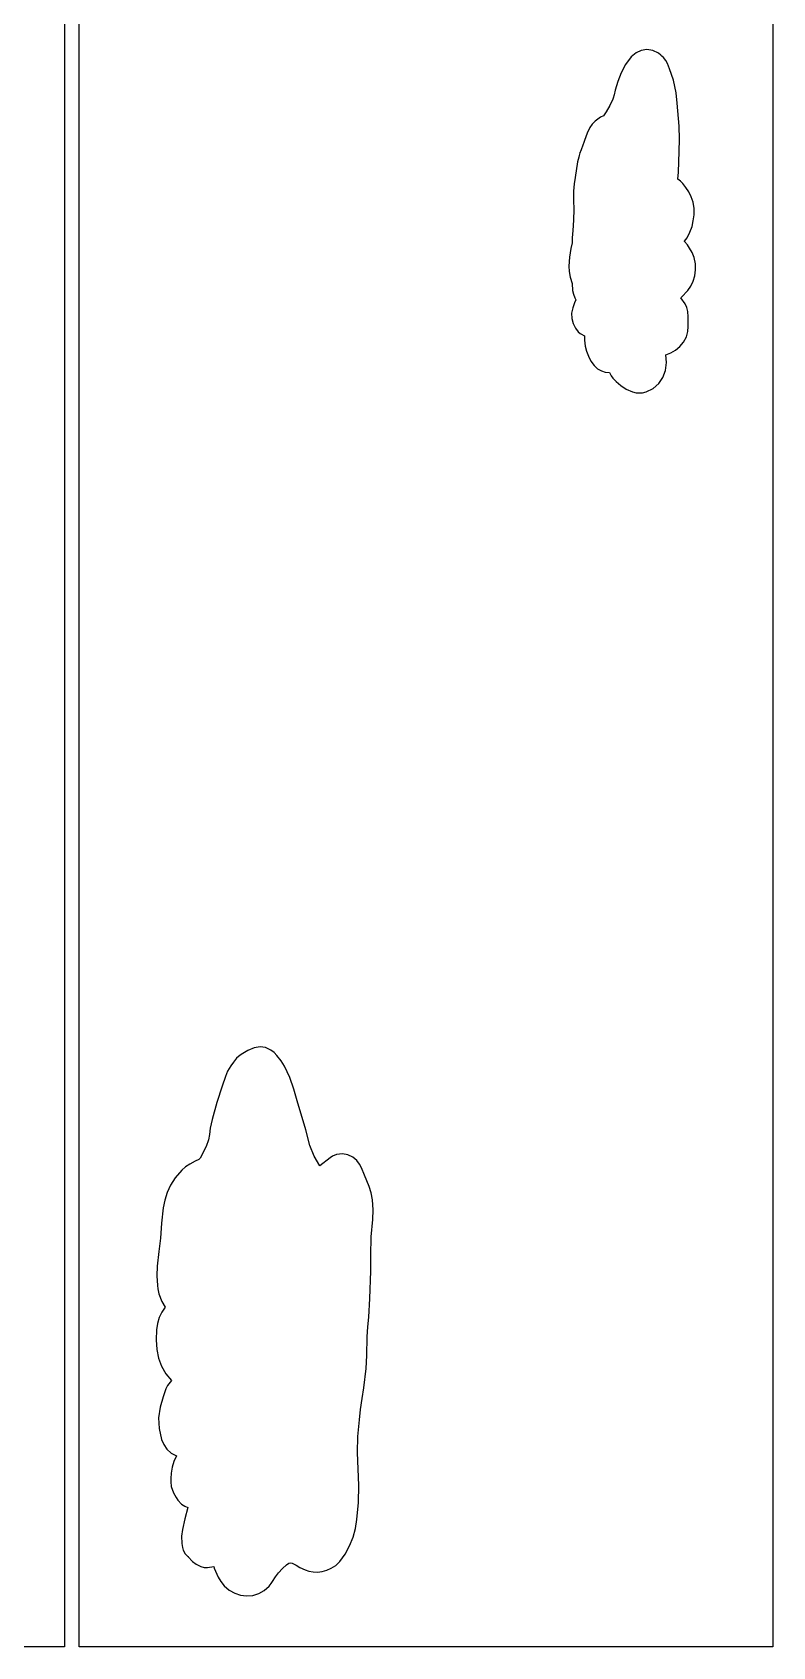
# Model space of a CAD drawing. Extents: x 2 to 598, y 1588 to 7998.
# Drawn here: x 395.2 to 598, y 1588.2 to 2030.6 of the extents above; entities that cross this region are included whole.
import ezdxf

# ---------------------------------------------------------------- set-up
doc = ezdxf.new("R2010")
doc.units = 0

msp = doc.modelspace()

# ---------------------------------------------------------------- linework, layer by layer
at = {"layer": 'Calque 1'}
for p, q in [((559.20824, 2023.8444), (557.691482, 2021.792159)), ((560.562075, 2024.952225), (559.20824, 2023.8444)), ((561.95536, 2025.5952), (560.562075, 2024.952225)), ((563.4731, 2025.837), (561.95536, 2025.5952)), ((563.47326, 2025.8411), (563.4731, 2025.837)), ((565.165556, 2025.582613), (563.47326, 2025.8411)), ((566.67306, 2024.8397), (565.165556, 2025.582613)), ((567.31437, 2024.3461), (566.67306, 2024.8397)), ((567.66473, 2024.0624), (567.31437, 2024.3461)), ((568.08176, 2023.6764), (567.66473, 2024.0624)), ((568.735752, 2022.825158), (568.08176, 2023.6764)), ((569.185338, 2022.004638), (568.735752, 2022.825158)), ((569.74884, 2020.5887), (569.185338, 2022.004638)), ((556.514384, 2019.47935), (555.601981, 2017.077891)), ((557.691482, 2021.792159), (556.514384, 2019.47935)), ((570.812825, 2017.428763), (569.74884, 2020.5887)), ((571.51876, 2013.9974), (570.812825, 2017.428763)), ((554.52481, 2013.4528), (554.266703, 2012.556625)), ((554.87931, 2014.7597), (554.52481, 2013.4528)), ((555.601981, 2017.077891), (554.87931, 2014.7597)), ((571.8066, 2011.1842), (571.51876, 2013.9974)), ((552.40245, 2008.788), (551.83206, 2007.986212)), ((553.36932, 2010.5186), (552.40245, 2008.788)), ((554.17547, 2012.227), (553.36932, 2010.5186)), ((554.266703, 2012.556625), (554.17547, 2012.227)), ((572.38899, 2004.8863), (571.8066, 2011.1842)), ((547.92488, 2004.508225), (547.19554, 2002.9464)), ((548.510704, 2005.3782), (547.92488, 2004.508225)), ((549.37422, 2006.261), (548.510704, 2005.3782)), ((550.850929, 2007.280638), (549.37422, 2006.261)), ((551.62782, 2007.7074), (550.850929, 2007.280638)), ((551.83206, 2007.986212), (551.62782, 2007.7074)), ((572.457583, 2001.30495), (572.38899, 2004.8863)), ((546.398333, 2000.913187), (545.7734, 1999.0692)), ((547.19554, 2002.9464), (546.398333, 2000.913187)), ((572.40499, 1997.8904), (572.457583, 2001.30495)), ((544.86957, 1996.3775), (544.54298, 1995.0908)), ((545.01271, 1996.8168), (544.86957, 1996.3775)), ((545.19307, 1997.5408), (545.01271, 1996.8168)), ((545.19358, 1997.5408), (545.19307, 1997.5408)), ((545.246705, 1997.704975), (545.19358, 1997.5408)), ((545.26178, 1997.7271), (545.24058, 1997.6731)), ((545.24058, 1997.6731), (545.246705, 1997.704975)), ((545.32278, 1997.8889), (545.26178, 1997.7271)), ((545.50468, 1998.3638), (545.32278, 1997.8889)), ((545.711978, 1998.91105), (545.50468, 1998.3638)), ((545.7734, 1999.0692), (545.711978, 1998.91105)), ((572.15798, 1992.2205), (572.40499, 1997.8904)), ((544.54298, 1995.0908), (543.8872, 1990.7619)), ((572.0045, 1990.325), (572.15798, 1992.2205)), ((543.617667, 1989.091737), (543.40041, 1987.0468)), ((543.40041, 1987.0468), (543.429695, 1984.450612)), ((543.8872, 1990.7619), (543.617667, 1989.091737)), ((572.751695, 1989.752864), (572.0045, 1990.325)), ((573.341265, 1989.146388), (572.751695, 1989.752864)), ((574.17853, 1988.0496), (573.341265, 1989.146388)), ((574.993118, 1986.852042), (574.17853, 1988.0496)), ((575.70749, 1985.502937), (574.993118, 1986.852042)), ((543.51823, 1982.1557), (543.39989, 1979.0639)), ((543.429695, 1984.450612), (543.51823, 1982.1557)), ((576.234738, 1983.988364), (575.70749, 1985.502937)), ((576.48795, 1982.2944), (576.234738, 1983.988364)), ((576.44865, 1980.5772), (576.48795, 1982.2944)), ((543.39989, 1979.0639), (543.22781, 1976.2325)), ((575.89567, 1977.337712), (576.25378, 1978.934952)), ((576.25378, 1978.934952), (576.44865, 1980.5772)), ((543.22781, 1976.2325), (543.04023, 1974.2512)), ((543.04023, 1974.2512), (543.06353, 1972.9123)), ((573.84935, 1973.2846), (573.88085, 1973.3286)), ((574.670155, 1972.305175), (573.84935, 1973.2846)), ((573.88085, 1973.3286), (574.53404, 1974.2402)), ((574.53404, 1974.2402), (575.335398, 1975.775967)), ((575.335398, 1975.775967), (575.89567, 1977.337712)), ((542.29973, 1969.000587), (542.18555, 1966.5106)), ((542.67596, 1971.3444), (542.29973, 1969.000587)), ((543.06353, 1972.9123), (542.67596, 1971.3444)), ((575.23686, 1971.4159), (574.670155, 1972.305175)), ((575.902098, 1970.2115), (575.23686, 1971.4159)), ((576.47606, 1968.8244), (575.902098, 1970.2115)), ((576.847394, 1967.11775), (576.47606, 1968.8244)), ((542.18555, 1966.5106), (542.183, 1966.51)), ((542.183, 1966.51), (542.26588, 1965.003712)), ((542.26588, 1965.003712), (542.49306, 1963.5215)), ((576.627547, 1963.84605), (576.874993, 1965.44605)), ((576.874993, 1965.44605), (576.847394, 1967.11775)), ((542.49306, 1963.5215), (543.06357, 1961.7501)), ((543.06357, 1961.7501), (543.160809, 1959.842488)), ((574.73822, 1959.846162), (575.529842, 1961.005555)), ((575.529842, 1961.005555), (576.17375, 1962.3545)), ((576.17375, 1962.3545), (576.627547, 1963.84605)), ((543.160809, 1959.842488), (543.381907, 1958.844689)), ((543.6718, 1956.4248), (543.20775, 1955.0854)), ((543.381907, 1958.844689), (543.75448, 1957.8361)), ((544.094, 1957.2475), (543.6718, 1956.4248)), ((543.75448, 1957.8361), (544.094, 1957.2475)), ((572.81375, 1957.8163), (573.02924, 1958.0147)), ((574.02894, 1956.149637), (572.81375, 1957.8163)), ((573.02924, 1958.0147), (574.73822, 1959.846162)), ((574.455488, 1955.164183), (574.02894, 1956.149637)), ((543.20775, 1955.0854), (542.899786, 1953.616722)), ((542.899786, 1953.616722), (542.96742, 1952.143525)), ((542.96742, 1952.143525), (543.343192, 1950.754516)), ((574.71958, 1954.0692), (574.455488, 1955.164183)), ((574.82707, 1952.5716), (574.71958, 1954.0692)), ((574.87407, 1951.1748), (574.82707, 1952.5716)), ((574.880436, 1949.967569), (574.87407, 1951.1748)), ((543.343192, 1950.754516), (543.95964, 1949.5384)), ((543.95964, 1949.5384), (543.96016, 1949.5384)), ((543.96016, 1949.5384), (544.68879, 1948.5405)), ((544.68879, 1948.5405), (545.26447, 1948.061)), ((545.26447, 1948.061), (545.63861, 1947.8166)), ((545.63861, 1947.8166), (546.24735, 1947.4528)), ((546.24735, 1947.4528), (546.43804, 1947.3688)), ((546.43804, 1947.3688), (546.43804, 1946.2035)), ((573.59973, 1945.6744), (574.379514, 1947.144769)), ((574.379514, 1947.144769), (574.761, 1948.600025)), ((574.761, 1948.600025), (574.880436, 1949.967569)), ((546.43804, 1946.2035), (546.64475, 1944.5912)), ((546.64475, 1944.5912), (546.988777, 1943.166058)), ((546.988777, 1943.166058), (547.506858, 1941.795937)), ((568.71372, 1942.2084), (570.046915, 1942.743761)), ((568.923855, 1940.116413), (568.71372, 1942.2084)), ((570.046915, 1942.743761), (571.34325, 1943.481913)), ((571.34325, 1943.481913), (572.546322, 1944.449808)), ((572.546322, 1944.449808), (573.59973, 1945.6744)), ((547.506858, 1941.795937), (548.19682, 1940.501698)), ((548.19682, 1940.501698), (549.05649, 1939.3042)), ((549.05649, 1939.3042), (550.027219, 1938.396637)), ((550.027219, 1938.396637), (551.13543, 1937.7803)), ((567.921905, 1935.990105), (568.65942, 1937.9405)), ((568.65942, 1937.9405), (568.923855, 1940.116413)), ((551.13543, 1937.7803), (552.130145, 1937.429212)), ((552.130145, 1937.429212), (553.31101, 1937.3188)), ((553.31101, 1937.3188), (553.742688, 1936.478247)), ((553.742688, 1936.478247), (554.22399, 1935.819325)), ((554.22399, 1935.819325), (555.15017, 1934.8657)), ((555.15017, 1934.8657), (556.376398, 1933.756544)), ((556.376398, 1933.756544), (557.851503, 1932.744925)), ((565.223612, 1932.950464), (566.762076, 1934.300663)), ((566.762076, 1934.300663), (567.921905, 1935.990105)), ((557.851503, 1932.744925), (559.589538, 1932.018044)), ((559.589538, 1932.018044), (560.561547, 1931.81988)), ((560.561547, 1931.81988), (561.60456, 1931.7631)), ((561.60456, 1931.7631), (562.305588, 1931.791563)), ((562.305588, 1931.791563), (563.35019, 1932.0178)), ((563.35019, 1932.0178), (565.223612, 1932.950464)), ((455.94485, 1752.3043), (454.195305, 1751.569487)), ((457.5861, 1752.543), (455.94485, 1752.3043)), ((457.58727, 1752.5389), (457.5861, 1752.543)), ((459.090874, 1752.348888), (457.58727, 1752.5389)), ((460.55298, 1751.6863), (459.090874, 1752.348888)), ((450.246838, 1748.401063), (449.51062, 1747.3682)), ((451.14618, 1749.4373), (450.246838, 1748.401063)), ((452.09552, 1750.239075), (451.14618, 1749.4373)), ((452.82256, 1750.7194), (452.09552, 1750.239075)), ((454.195305, 1751.569487), (452.82256, 1750.7194)), ((461.44749, 1750.974625), (460.55298, 1751.6863)), ((462.1875, 1750.2001), (461.44749, 1750.974625)), ((463.297289, 1748.767039), (462.1875, 1750.2001)), ((464.238372, 1747.280889), (463.297289, 1748.767039)), ((448.073155, 1744.421688), (447.22084, 1741.7427)), ((448.67947, 1745.89568), (448.073155, 1744.421688)), ((449.51062, 1747.3682), (448.67947, 1745.89568)), ((465.715316, 1744.185813), (464.238372, 1747.280889)), ((466.820128, 1740.987855), (465.715316, 1744.185813)), ((447.22084, 1741.7427), (445.754963, 1737.337462)), ((467.7546, 1737.76), (466.820128, 1740.987855)), ((445.754963, 1737.337462), (444.42101, 1732.6641)), ((470.10123, 1729.8297), (467.7546, 1737.76)), ((443.92388, 1730.2953), (443.674797, 1728.508137)), ((444.42101, 1732.6636), (443.92388, 1730.2953)), ((444.42101, 1732.6641), (444.42101, 1732.6636)), ((443.423, 1727.1), (442.82924, 1725.2794)), ((443.674797, 1728.508137), (443.42159, 1727.0986)), ((443.42159, 1727.0986), (443.423, 1727.1)), ((471.21899, 1725.4791), (470.10123, 1729.8297)), ((472.417945, 1722.592088), (471.21899, 1725.4791)), ((439.823467, 1721.1855), (438.32795, 1720.4157)), ((440.78206, 1721.7216), (439.823467, 1721.1855)), ((441.16395, 1722.057), (440.78206, 1721.7216)), ((442.83, 1725.28), (441.16395, 1722.057)), ((442.82924, 1725.2794), (442.83, 1725.28)), ((473.9103, 1719.9699), (472.417945, 1722.592088)), ((476.78248, 1722.1377), (473.9103, 1719.9699)), ((477.361048, 1722.557187), (476.78248, 1722.1377)), ((478.51209, 1723.0792), (477.361048, 1722.557187)), ((480.104635, 1723.2738), (478.51209, 1723.0792)), ((481.642973, 1722.985325), (480.104635, 1723.2738)), ((482.995628, 1722.330512), (481.642973, 1722.985325)), ((484.03113, 1721.4261), (482.995628, 1722.330512)), ((484.761007, 1720.417205), (484.03113, 1721.4261)), ((434.26463, 1716.634), (433.026568, 1714.666906)), ((436.09379, 1718.7239), (434.26463, 1716.634)), ((437.160594, 1719.632772), (436.09379, 1718.7239)), ((438.32795, 1720.4157), (437.160594, 1719.632772)), ((485.321693, 1719.392512), (484.761007, 1720.417205)), ((486.15813, 1717.4232), (485.321693, 1719.392512)), ((487.409975, 1714.307725), (486.15813, 1717.4232)), ((432.10711, 1712.641872), (431.452035, 1710.574908)), ((433.026568, 1714.666906), (432.10711, 1712.641872)), ((487.968514, 1712.556028), (487.409975, 1714.307725)), ((488.37247, 1710.6614), (487.968514, 1712.556028)), ((431.007125, 1708.482025), (430.530915, 1704.282541)), ((431.452035, 1710.574908), (431.007125, 1708.482025)), ((488.587315, 1707.907183), (488.37247, 1710.6614)), ((488.490133, 1705.276162), (488.587315, 1707.907183)), ((430.530915, 1704.282541), (430.24472, 1700.1715)), ((488.03037, 1700.4667), (488.490133, 1705.276162)), ((430.24472, 1700.1715), (429.792158, 1696.454187)), ((487.88464, 1695.3734), (488.03037, 1700.4667)), ((429.792158, 1696.454187), (429.37552, 1692.4164)), ((487.94464, 1691.1928), (487.88464, 1695.3734)), ((429.37552, 1692.4164), (429.322556, 1689.823637)), ((487.66814, 1683.611), (487.94564, 1691.1288)), ((487.94564, 1691.1288), (487.94464, 1691.1928)), ((429.322556, 1689.823637), (429.47681, 1687.1888)), ((429.47681, 1687.1888), (429.586623, 1686.199925)), ((429.586623, 1686.199925), (429.85146, 1684.8815)), ((429.85146, 1684.8815), (430.665752, 1682.806587)), ((431.56247, 1681.2476), (430.663783, 1679.871491)), ((430.665752, 1682.806587), (431.56247, 1681.2476)), ((487.34568, 1678.4976), (487.66814, 1683.611)), ((429.956293, 1678.3562), (429.458259, 1676.720684)), ((430.663783, 1679.871491), (429.956293, 1678.3562)), ((487.076323, 1675.843437), (487.34568, 1678.4976)), ((429.18794, 1674.9839), (429.11614, 1672.2936)), ((429.458259, 1676.720684), (429.18794, 1674.9839)), ((486.82119, 1667.9943), (486.86509, 1673.0659)), ((486.86509, 1673.0659), (487.076323, 1675.843437)), ((429.11614, 1672.2936), (429.116, 1672.29)), ((429.116, 1672.29), (429.24829, 1669.6023)), ((429.24829, 1669.6023), (429.723071, 1667.259078)), ((486.58761, 1664.3987), (486.82119, 1667.9943)), ((429.723071, 1667.259078), (430.58684, 1665.016975)), ((430.58684, 1665.016975), (431.783084, 1662.958359)), ((486.01142, 1659.1199), (486.58761, 1664.3987)), ((431.783084, 1662.958359), (433.25529, 1661.1656)), ((432.24191, 1659.7704), (431.784542, 1658.841313)), ((433.25529, 1661.1656), (432.24191, 1659.7704)), ((485.55874, 1656.224), (486.01142, 1659.1199)), ((430.97894, 1656.6445), (430.147698, 1653.774541)), ((431.4771, 1658.0041), (430.97894, 1656.6445)), ((431.784542, 1658.841313), (431.4771, 1658.0041)), ((485.09055, 1653.1503), (485.55874, 1656.224)), ((430.147698, 1653.774541), (429.771423, 1650.9037)), ((429.771423, 1650.9037), (429.900591, 1647.987034)), ((484.381945, 1645.770525), (484.80994, 1650.3396)), ((484.80994, 1650.3396), (485.09055, 1653.1503)), ((429.900591, 1647.987034), (430.58568, 1644.9796)), ((430.58568, 1644.9796), (431.181186, 1643.572962)), ((431.181186, 1643.572962), (432.060275, 1642.27965)), ((432.060275, 1642.27965), (433.227326, 1641.214788)), ((484.2136, 1641.3717), (484.381945, 1645.770525)), ((484.63838, 1632.3242), (484.2136, 1641.3717)), ((433.227326, 1641.214788), (434.68672, 1640.4935)), ((433.476835, 1637.342), (433.228506, 1635.769766)), ((433.941501, 1638.934784), (433.476835, 1637.342)), ((434.68672, 1640.4935), (433.941501, 1638.934784)), ((433.133, 1634.27), (433.105987, 1633.356325)), ((433.105987, 1633.356325), (433.2379, 1632.1032)), ((433.228506, 1635.769766), (433.1323, 1634.2727)), ((433.1323, 1634.2727), (433.133, 1634.27)), ((433.2379, 1632.1032), (433.873487, 1630.322225)), ((433.873487, 1630.322225), (434.5882, 1629.0925)), ((434.5882, 1629.0925), (435.070965, 1628.286188)), ((435.070965, 1628.286188), (436.04393, 1627.2461)), ((484.522855, 1627.6583), (484.63838, 1632.3242)), ((436.04393, 1627.2461), (436.04445, 1627.2461)), ((436.04445, 1627.2461), (436.916689, 1626.678438)), ((436.916689, 1626.678438), (437.80971, 1626.2772)), ((437.80971, 1626.2772), (436.98909, 1623.2128)), ((484.03893, 1623.0575), (484.522855, 1627.6583)), ((436.292573, 1620.287775), (436.057272, 1618.441928)), ((436.98909, 1623.2128), (436.292573, 1620.287775)), ((483.020644, 1618.16803), (483.66118, 1620.5735)), ((483.66118, 1620.5735), (484.03893, 1623.0575)), ((436.057272, 1618.441928), (436.14573, 1616.4458)), ((436.14573, 1616.4458), (436.34107, 1615.3714)), ((436.34107, 1615.3714), (436.510767, 1614.6454)), ((480.896426, 1613.519427), (482.103519, 1615.779538)), ((482.103519, 1615.779538), (483.020644, 1618.16803)), ((436.510767, 1614.6454), (437.05059, 1613.6449)), ((437.05059, 1613.6449), (437.0511, 1613.6444)), ((437.0511, 1613.6444), (437.752352, 1612.862613)), ((437.752352, 1612.862613), (437.91492, 1612.76458)), ((437.91492, 1612.76458), (437.90531, 1612.8351)), ((437.90531, 1612.8351), (439.060424, 1611.501275)), ((439.060424, 1611.501275), (440.016115, 1610.745187)), ((440.016115, 1610.745187), (441.3387, 1610.1247)), ((463.6872, 1609.6444), (464.82453, 1610.60495)), ((464.82453, 1610.60495), (465.47211, 1611.0237)), ((465.47211, 1611.0237), (465.912999, 1611.136634)), ((465.912999, 1611.136634), (466.308778, 1611.103225)), ((466.308778, 1611.103225), (467.47147, 1610.5043)), ((467.47147, 1610.5043), (468.47812, 1609.8785)), ((477.071865, 1609.681362), (478.276384, 1610.465548)), ((478.276384, 1610.465548), (479.38599, 1611.4991)), ((479.38599, 1611.4991), (480.896426, 1613.519427)), ((441.3387, 1610.1247), (442.26949, 1609.909373)), ((442.26949, 1609.909373), (443.175624, 1609.857912)), ((443.175624, 1609.857912), (444.85993, 1610.1147)), ((444.85993, 1610.1147), (444.9855, 1609.7219)), ((444.9855, 1609.7219), (446.062105, 1607.249575)), ((446.062105, 1607.249575), (446.806813, 1606.009625)), ((446.806813, 1606.009625), (447.75536, 1604.8287)), ((460.59799, 1605.4886), (461.10648, 1606.2803)), ((461.10648, 1606.2803), (461.57312, 1607.0223)), ((461.57312, 1607.0223), (461.77609, 1607.342875)), ((461.76846, 1607.3345), (462.58788, 1608.43065)), ((461.820935, 1607.414081), (461.76846, 1607.3345)), ((461.77609, 1607.342875), (461.820935, 1607.414081)), ((462.58788, 1608.43065), (463.6872, 1609.6444)), ((468.47812, 1609.8785), (468.47864, 1609.8785)), ((468.47864, 1609.8785), (469.93592, 1609.2641)), ((469.93592, 1609.2641), (470.941453, 1608.906805)), ((470.941453, 1608.906805), (472.070571, 1608.650787)), ((472.070571, 1608.650787), (473.293532, 1608.569652)), ((473.293532, 1608.569652), (474.58059, 1608.737)), ((474.58059, 1608.737), (475.823059, 1609.11552)), ((475.823059, 1609.11552), (477.071865, 1609.681362)), ((447.75536, 1604.8287), (447.75536, 1604.8282)), ((447.75536, 1604.8282), (449.127716, 1603.649113)), ((449.127716, 1603.649113), (450.644732, 1602.818175)), ((450.644732, 1602.818175), (452.241905, 1602.3118)), ((452.241905, 1602.3118), (453.85473, 1602.1064)), ((453.85473, 1602.1064), (455.534214, 1602.225172)), ((455.534214, 1602.225172), (457.183372, 1602.71075)), ((457.183372, 1602.71075), (458.724962, 1603.561278)), ((458.724962, 1603.561278), (460.08174, 1604.7749)), ((460.08174, 1604.7749), (460.59799, 1605.4886))]:
    msp.add_line(p, q, dxfattribs=at)
at = {"layer": 'coupe'}
for p, q in [((404.014, 2179.98), (404.014, 1588.17)), ((408.014, 1588.17), (408.014, 2179.98)), ((598, 2179.98), (598, 1588.17)), ((404.014, 1588.17), (1.99988, 1588.17)), ((598, 1588.17), (408.014, 1588.17))]:
    msp.add_line(p, q, dxfattribs=at)

doc.saveas('drawing.dxf')
